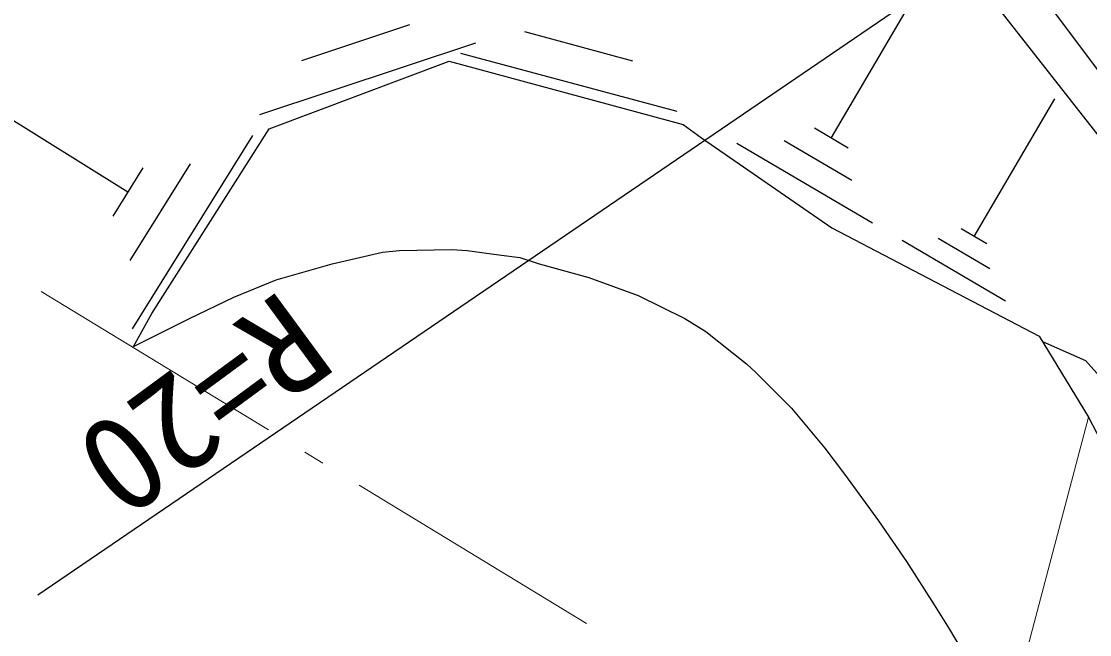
# Model space of a CAD drawing. Units: millimetres, scale not verified. Extents: x 40000 to 680000, y 20000 to 380000.
# Drawn here: x 108484 to 128569, y 283664 to 295194 of the extents above; entities that cross this region are included whole.
import ezdxf
from ezdxf.enums import TextEntityAlignment as Align

# ---------------------------------------------------------------- set-up
doc = ezdxf.new("R2010")
doc.units = ezdxf.units.MM
doc.header["$LTSCALE"] = 1000
for name, color, linetype, lineweight in [('M-BGD', 7, 'Continuous', 25), ('M-BGD-HTXT', 7, 'Continuous', 13), ('M-BMK-SRVR', 3, 'Continuous', 25), ('M-STR-HTXT', 7, 'Continuous', 13)]:
    doc.layers.add(name, color=color, linetype=linetype, lineweight=lineweight)
doc.styles.add('ＭＳ ゴシック', font='')
doc.styles.get('ＭＳ ゴシック').set_extended_font_data('MS Gothic')

msp = doc.modelspace()

# ---------------------------------------------------------------- linework, layer by layer
at = {"layer": 'M-BGD'}
for p, q in [((123712, 292998), (125707, 296396)), ((126180, 296305), (129820, 291649)), ((129871, 292749), (127906, 295364)), ((115784, 295126), (113751, 294452)), ((110486, 291985), (105637, 295000)), ((119979, 294447), (117948, 294994)), ((117024, 294785), (112959, 293438)), ((113141, 293173), (116528, 294443)), ((116528, 294443), (120930, 293257)), ((120812, 293496), (116750, 294590)), ((126396, 291150), (127915, 293737)), ((120930, 293257), (121269, 293003)), ((112829, 293049), (110567, 289413)), ((110940, 289701), (113141, 293173)), ((124031, 292811), (123394, 293185)), ((121269, 293003), (123724, 291310)), ((124488, 291401), (121939, 292897)), ((124100, 292199), (122826, 292948)), ((110768, 292439), (110203, 291530)), ((111657, 292517), (110526, 290699)), ((123724, 291310), (127619, 289278)), ((126638, 291008), (126153, 291293)), ((126986, 289934), (125046, 291073)), ((126691, 290542), (125721, 291112)), ((110594, 289078), (110940, 289701)), ((127619, 289278), (128550, 287754)), ((127683, 289173), (128492, 288818)), ((128492, 288818), (141824, 273857))]:
    msp.add_line(p, q, dxfattribs=at)
for points in [[(110594, 289078), (111646, 289606), (112478, 290010), (113278, 290332), (114237, 290611), (114326, 290633), (115274, 290855), (115596, 290887), (116574, 290905), (116866, 290887), (117459, 290802), (117859, 290757)], [(117859, 290757), (118221, 290633), (119152, 290379), (120084, 290040), (120961, 289608), (121354, 289363), (122117, 288752), (122285, 288601), (122962, 287923), (123592, 287167), (123978, 286653), (124597, 285803), (125124, 285042), (125649, 284226), (125926, 283775), (126405, 282968), (126909, 282056), (126942, 281997)], [(128550, 287754), (129092, 286708), (129500, 285935), (129937, 285127), (130074, 284875), (130592, 283932), (131054, 283104), (131513, 282306), (132019, 281456), (132360, 280896), (132901, 280006), (133391, 279224), (133967, 278390), (134054, 278271), (134679, 277433), (135249, 276707), (135894, 275948), (136086, 275731), (136722, 275031), (137406, 274327), (137610, 274123)]]:
    msp.add_lwpolyline(points, dxfattribs=at)
at = {"layer": 'M-BGD-HTXT'}
for p, q in [((108858, 290113), (113128, 287513)), ((113811, 287097), (114153, 286889)), ((114836, 286473), (119107, 283872))]:
    msp.add_line(p, q, dxfattribs=at)
at = {"layer": 'M-BMK-SRVR'}
msp.add_line((108795, 284413), (130045, 298901), dxfattribs=at)
at = {"layer": 'M-STR-HTXT'}
msp.add_line((128550, 287754), (119424, 253287), dxfattribs=at)

# ---------------------------------------------------------------- texts
at = {"layer": 'M-BMK-SRVR', "style": 'ＭＳ ゴシック'}
msp.add_text('R=20', height=1833, rotation=216.323, dxfattribs=at).set_placement((111049, 289148), align=Align.BOTTOM_CENTER)

doc.saveas('drawing.dxf')
